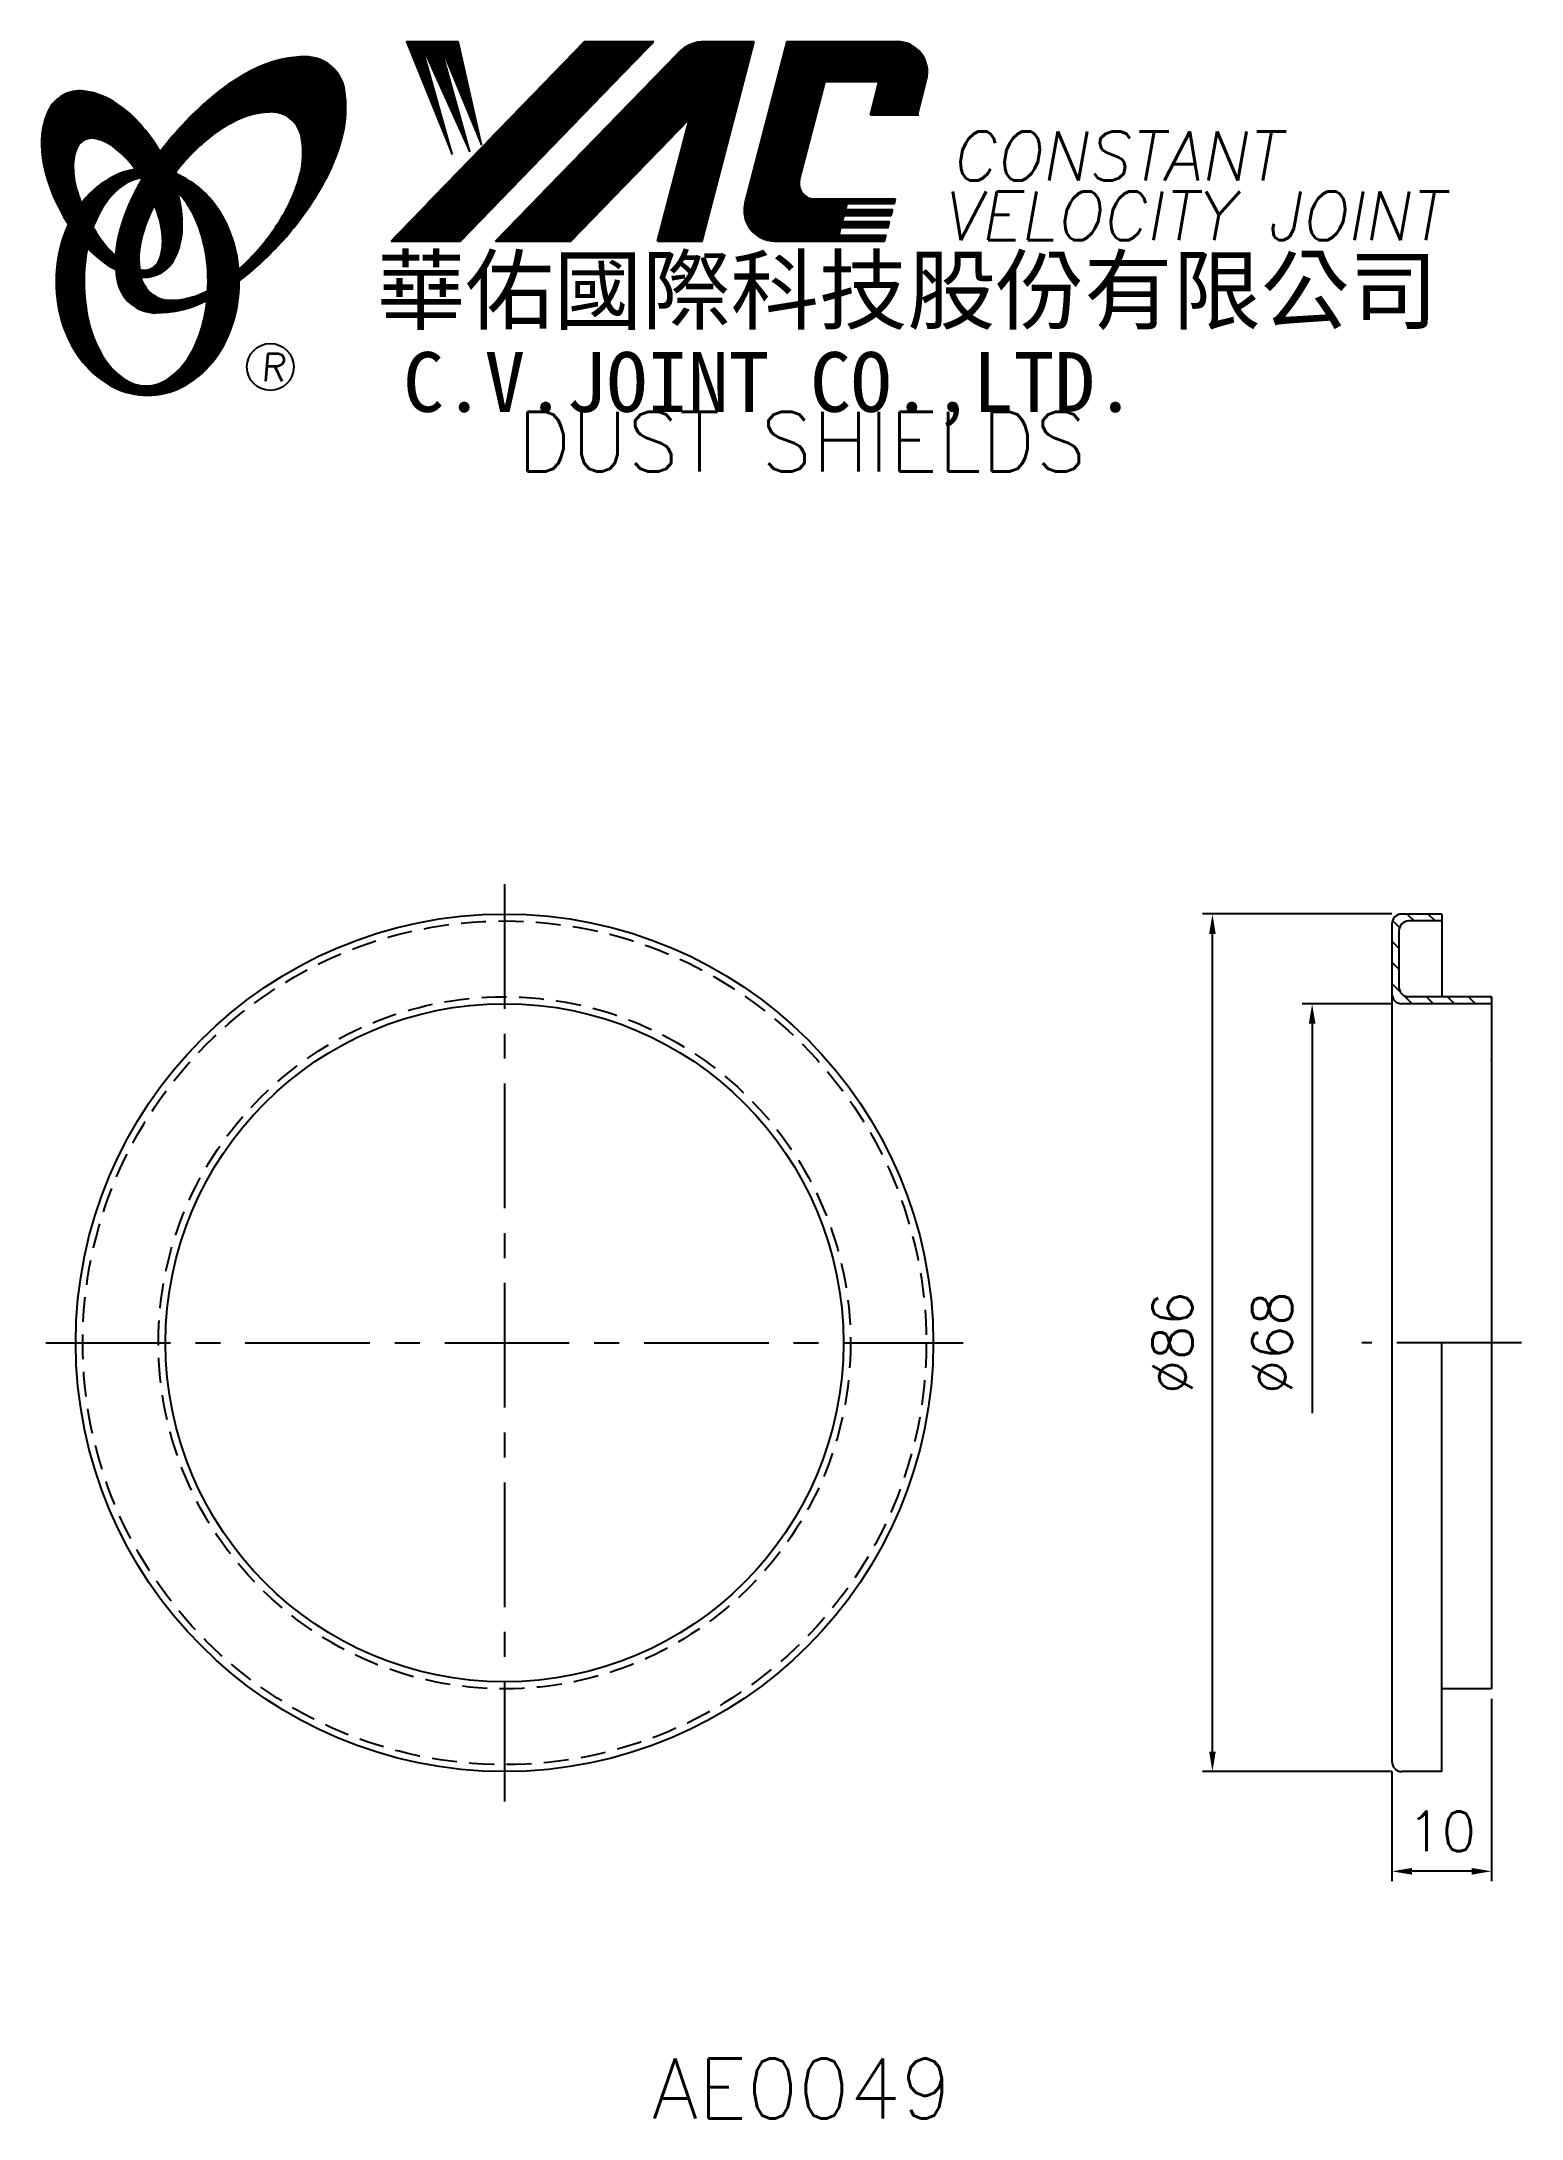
# Model space of a CAD drawing. Extents: x 91 to 239, y -1 to 207.
import ezdxf
from ezdxf.enums import TextEntityAlignment as Align

# ---------------------------------------------------------------- set-up
doc = ezdxf.new("R2010")
doc.units = 0
doc.header["$LTSCALE"] = 10
doc.header["$MEASUREMENT"] = 0
doc.linetypes.add('CENTER', pattern=[2, 1.25, -0.25, 0.25, -0.25])
doc.linetypes.add('HIDDEN', pattern=[0.375, 0.25, -0.125])
doc.layers.get('0').update_dxf_attribs({"linetype": 'CONTINUOUS'})
doc.layers.get('DEFPOINTS').update_dxf_attribs({"linetype": 'CONTINUOUS'})
doc.layers.add('4', color=4, linetype='CONTINUOUS')
doc.styles.add('CHINA', font='KAIU.TTF')
doc.styles.add('ITALICC', font='simplex.shx')
doc.dimstyles.new('STANDARD$0', dxfattribs={"dimtxt": 4, "dimasz": 2, "dimexe": 1, "dimexo": 1, "dimgap": 2, "dimtad": 1, "dimdec": 4, "dimzin": 10, "dimtxsty": 'ITALICC', "dimcen": 2, "dimclrd": 5, "dimclre": 5, "dimclrt": 18, "dimaunit": 1, "dimazin": 3, "dimtp": 0.1, "dimtfac": 0.7, "dimtdec": 4, "dimtmove": 0, "dimatfit": 3, "dimtolj": 1, "dimtzin": 10})
pattern_1 = [(45, (160.443097, -36.254811), (-0.00727476112, 0.00727476112), [])]
pattern_2 = [(45, (-8.147448, 0.049599), (-0.00883883476, 0.00883883476), [])]

# ---------------------------------------------------------------- blocks, each defined once
blk = doc.blocks.new('*D14')
at = {"color": 5, "linetype": 'BYBLOCK'}
for p, q in [((226.32, 110.99), (217.32, 110.99)), ((218.32, 108.99), (218.32, 69.94))]:
    blk.add_line(p, q, dxfattribs=at)
blk.add_solid([(217.99, 108.99), (218.65, 108.99), (218.32, 110.99)], dxfattribs=at)
at = {"layer": 'DEFPOINTS', "color": 0, "linetype": 'BYBLOCK'}
for p in [(218.32, 110.99), (227.32, 110.99), (226.32, 42.99)]:
    blk.add_point(p, dxfattribs=at)
at = {"color": 18, "linetype": 'BYBLOCK', "insert": (214.32, 76.99), "char_height": 4, "attachment_point": 5, "rotation": 90, "style": 'ITALICC'}
blk.add_mtext('\\A1;∅68', dxfattribs=at)
blk = doc.blocks.new('*D15')
at = {"color": 5, "linetype": 'BYBLOCK'}
for p, q in [((226.32, 119.99), (207.32, 119.99)), ((208.32, 35.99), (208.32, 117.99)), ((226.32, 33.99), (207.32, 33.99))]:
    blk.add_line(p, q, dxfattribs=at)
for points in [[(207.99, 117.99), (208.65, 117.99), (208.32, 119.99)], [(207.99, 35.99), (208.65, 35.99), (208.32, 33.99)]]:
    blk.add_solid(points, dxfattribs=at)
at = {"layer": 'DEFPOINTS', "color": 0, "linetype": 'BYBLOCK'}
for p in [(208.32, 119.99), (227.32, 119.99), (227.32, 33.99)]:
    blk.add_point(p, dxfattribs=at)
at = {"color": 18, "linetype": 'BYBLOCK', "insert": (204.32, 76.99), "char_height": 4, "attachment_point": 5, "rotation": 90, "style": 'ITALICC'}
blk.add_mtext('\\A1;∅86', dxfattribs=at)
blk = doc.blocks.new('*D16')
at = {"color": 5, "linetype": 'BYBLOCK'}
for p, q in [((236.32, 41.29), (236.32, 22.99)), ((226.32, 33.99), (226.32, 22.99)), ((234.32, 23.99), (228.32, 23.99))]:
    blk.add_line(p, q, dxfattribs=at)
for points in [[(228.32, 24.32), (228.32, 23.65), (226.32, 23.99)], [(234.32, 24.32), (234.32, 23.65), (236.32, 23.99)]]:
    blk.add_solid(points, dxfattribs=at)
at = {"layer": 'DEFPOINTS', "color": 0, "linetype": 'BYBLOCK'}
for p in [(236.32, 42.29), (226.32, 34.99), (226.32, 23.99)]:
    blk.add_point(p, dxfattribs=at)
at = {"color": 18, "linetype": 'BYBLOCK', "insert": (231.32, 27.99), "char_height": 4, "attachment_point": 5, "style": 'ITALICC'}
blk.add_mtext('\\A1;10', dxfattribs=at)

msp = doc.modelspace()

# ---------------------------------------------------------------- hatches: boundary and pattern name
at = {"layer": '4', "linetype": 'CONTINUOUS'}
h = msp.add_hatch(dxfattribs=at)
h.set_pattern_fill('ANSI31', color=5, scale=0.1, style=0)
h.set_pattern_definition(pattern_2)
h.paths.add_polyline_path([(152.31126, 207.48058), (145.35395, 207.48058), (125.93734, 187.47682), (132.89465, 187.47682)])
h.paths.add_polyline_path([(155.85815, 199.71501), (152.67777, 187.47682), (157.15876, 187.47682), (162.35719, 207.48058), (157.46047, 207.48058, 0.202785967), (154.72639, 206.32416), (136.43226, 187.47682), (143.97918, 187.47682)])
h.paths.add_polyline_path([(169.48525, 203.48216), (174.87897, 203.48216), (174.00996, 200.13815), (178.72678, 200.13815), (179.64349, 203.66571, 0.490800957), (176.69329, 207.48058), (165.65898, 207.48058), (161.45192, 191.29169, 0.490800957), (164.40212, 187.47682), (175.43644, 187.47682), (175.59089, 188.07113), (170.87407, 188.07113), (171.06743, 188.81522), (175.78425, 188.81522), (175.94281, 189.42536), (171.22599, 189.42536), (171.38723, 190.04583), (176.10405, 190.04583), (176.26024, 190.64682), (171.54342, 190.64682), (171.70022, 191.25019), (176.41704, 191.25019), (176.53377, 191.69939), (168.39402, 191.69939, -0.490800957), (166.91892, 193.60682)])
h = msp.add_hatch(dxfattribs=at)
h.set_pattern_fill('ANSI31', color=1, scale=0.1, style=0)
h.set_pattern_definition(pattern_2)
h.paths.add_polyline_path([(132.66932, 207.48058), (127.49199, 207.48058), (132.06276, 196.17684), (128.99682, 207.13482), (133.83156, 196.4125), (130.88355, 207.13482), (135.01077, 197.11947)])
h = msp.add_hatch(dxfattribs=at)
h.set_pattern_fill('ANSI31', color=5, scale=0.082305, style=0)
h.set_pattern_definition([(45, (-8.147448, 0.049599), (-0.00727476112, 0.00727476112), [])])
h.paths.add_polyline_path([(113.88802, 200.4181, -0.172879177), (115.8295, 199.75954, -0.172879177), (116.91679, 198.02149, -0.104527385), (116.94457, 194.69329, -0.065680101), (115.77504, 191.29134, -0.051823203), (113.33462, 187.44895, -0.044272532), (110.65965, 184.62261, -0.020203161), (110.71323, 183.4847, 0.006517006), (111.11778, 183.79677, 0.049863361), (115.67121, 188.20983, 0.049863361), (119.26085, 193.437, 0.063682799), (121.08189, 198.06434, 0.103597411), (121.27119, 202.64832, 0.177892575), (119.92258, 205.01859, 0.177892575), (117.36019, 205.95192, 0.103597411), (112.87239, 204.99888, 0.063682799), (108.61465, 202.4298, 0.049863361), (104.06122, 198.01674, 0.016070017), (102.79052, 196.41043, -0.007061632), (103.03781, 195.9734, -0.031648676), (103.99039, 193.93682, -0.008069351), (104.4223, 194.50113, -0.051823203), (107.60067, 197.75959, -0.065680101), (110.6426, 199.67994, -0.104527385)])
h.paths.add_polyline_path([(100.81235, 187.25679, -0.065680101), (101.98188, 190.65874, -0.006063428), (102.22582, 191.13376, 0.027613469), (101.49899, 192.72183, 0.017011252), (100.96557, 193.6568, 0.007829282), (100.47158, 192.78957, 0.063682799), (98.65054, 188.16223, 0.103597411), (98.46124, 183.57826, 0.177892575), (99.80985, 181.20798, 0.177892575), (102.37224, 180.27465, 0.103597411), (106.86004, 181.2277, 0.008811776), (107.48701, 181.51777, 0.013922709), (107.56433, 182.48758, -0.009086703), (107.11432, 182.27014, -0.104527385), (103.8689, 181.53198, -0.172879177), (101.92742, 182.19054, -0.172879177), (100.84013, 183.92859, -0.104527385)])
h = msp.add_hatch(dxfattribs=at)
h.set_pattern_fill('ANSI31', color=3, scale=0.082305, style=0)
h.set_pattern_definition(pattern_1)
h.paths.add_polyline_path([(98.09152, 201.46894, 0.106488277), (95.14964, 202.50751, 0.158297415), (93.05944, 202.11247, 0.158297415), (91.60011, 200.56478, 0.106488277), (90.8893, 197.52701, 0.071723199), (91.30734, 194.21406, 0.058080454), (92.85233, 190.39867, 0.058080454), (95.23337, 187.04088, 0.071723199), (97.79861, 184.90313, 0.020895977), (98.3388, 184.60114, -0.030777155), (98.32289, 185.97736, -0.042059526), (97.22653, 187.14012, -0.04691039), (95.60737, 189.62127, -0.04691039), (94.47909, 192.36075, -0.060581117), (94.07699, 194.62282, -0.10187153), (94.38861, 196.71102, -0.185892489), (95.1687, 197.60266, -0.185892489), (96.34534, 197.74078, -0.10187153), (98.24299, 196.81524, -0.060581117), (99.87982, 195.20297, -0.04691039), (101.49899, 192.72183, -0.04691039), (102.62727, 189.98234, -0.060581117), (103.02937, 187.72027, -0.10187153), (102.71775, 185.63207, -0.185892489), (101.93766, 184.74043, -0.185892489), (100.76102, 184.60231, -0.002013383), (100.72022, 184.61293, 0.021593804), (100.84013, 183.92859, 0.006477741), (100.85813, 183.85156, 0.14950097), (102.83069, 184.2596, 0.158297415), (104.29002, 185.80729, 0.106488277), (105.00084, 188.84505, 0.071723199), (104.58279, 192.15801, 0.058080454), (103.03781, 195.9734, 0.058080454), (100.65676, 199.33119, 0.071723199)])
h = msp.add_hatch(dxfattribs=at)
h.set_pattern_fill('ANSI31', color=1, scale=0.082305, style=0)
h.set_pattern_definition(pattern_1)
h.paths.add_polyline_path([(99.18514, 193.14549, -0.120168026), (100.87693, 193.79888, 0.016865385), (100.27717, 194.68162, 0.076648372), (98.12095, 193.9627, 0.104809576), (95.03649, 191.4496, 0.005838257), (94.86955, 191.2374, 0.028089978), (95.60737, 189.62127, 0.014237292), (96.0495, 188.83622, -0.045767751), (96.97468, 190.77306, -0.106890197)])
h.paths.add_polyline_path([(95.15377, 183.39087, -0.048711043), (95.48388, 186.77121, -0.007865741), (95.23337, 187.04088, -0.037695478), (93.5975, 189.15964, 0.03042545), (93.07217, 187.85566, 0.080710289), (92.34674, 183.39087, 0.080710289), (93.07217, 178.92608, 0.089265679), (95.03649, 175.33214, 0.104809576), (98.12095, 172.81904, 0.11926607), (101.53014, 171.9941, 0.11926607), (104.93933, 172.81904, 0.104809576), (108.02379, 175.33214, 0.089265679), (109.98811, 178.92608, 0.080710289), (110.71355, 183.39087, 0.080710289), (109.98811, 187.85566, 0.089265679), (108.02379, 191.4496, 0.104809576), (104.93933, 193.9627, 0.025513357), (104.2461, 194.27545, 0.004818181), (103.99039, 193.93682, -0.023722145), (104.53161, 192.34007, -0.065307489), (105.76679, 190.77306, -0.073950765), (107.07924, 187.57533, -0.060532391), (107.5877, 183.39087, -0.060532391), (107.07924, 179.20641, -0.073950765), (105.76679, 176.00868, -0.106890197), (103.55633, 173.63625, -0.153118262), (101.37073, 172.95088, -0.153118262), (99.18514, 173.63625, -0.106890197), (96.97468, 176.00868, -0.073950765), (95.66223, 179.20641, -0.060532391)])
h = msp.add_hatch(dxfattribs=at)
h.set_pattern_fill('ANSI31', color=5, scale=12, angle=90, style=0)
h.set_pattern_definition([(135, (-11.2592, 4.8219), (-1.06066, -1.06066), [])])
h.paths.add_polyline_path([(236.31982, 110.98649), (236.31982, 111.68649), (228.01982, 111.68649, -0.414213562), (227.01982, 112.68649), (227.01982, 118.28649, -0.414213562), (228.01982, 119.28649), (231.31982, 119.28649), (231.31982, 119.98649), (227.31982, 119.98649, 0.414213562), (226.31982, 118.98649), (226.31982, 111.98649, 0.414213562), (227.31982, 110.98649)])

# ---------------------------------------------------------------- linework, layer by layer
at = {"layer": '4', "color": 5, "linetype": 'CONTINUOUS'}
for p, q in [((125.93734, 187.47682), (145.35395, 207.48058)), ((132.89465, 187.47682), (152.31126, 207.48058)), ((136.43226, 187.47682), (154.72639, 206.32416)), ((145.35395, 207.48058), (152.31126, 207.48058)), ((157.15876, 187.47682), (162.35719, 207.48058)), ((157.46047, 207.48058), (162.35719, 207.48058)), ((161.45192, 191.29169), (165.65898, 207.48058)), ((165.65898, 207.48058), (176.69329, 207.48058)), ((166.91892, 193.60682), (169.48525, 203.48216)), ((169.48525, 203.48216), (174.87897, 203.48216)), ((174.00996, 200.13815), (174.87897, 203.48216)), ((178.72678, 200.13815), (179.64349, 203.66571)), ((174.00996, 200.13815), (178.87721, 200.13815)), ((143.97918, 187.47682), (155.85815, 199.71501)), ((152.67777, 187.47682), (155.85815, 199.71501)), ((168.39402, 191.69939), (176.53377, 191.69939)), ((176.41704, 191.25019), (176.53377, 191.69939)), ((171.22599, 189.42536), (171.38723, 190.04583)), ((171.38723, 190.04583), (176.10405, 190.04583)), ((171.54342, 190.64682), (171.70022, 191.25019)), ((171.54342, 190.64682), (176.26024, 190.64682)), ((171.70022, 191.25019), (176.41704, 191.25019)), ((176.10405, 190.04583), (176.26024, 190.64682)), ((125.93734, 187.47682), (132.89465, 187.47682)), ((136.43226, 187.47682), (143.97918, 187.47682)), ((152.67777, 187.47682), (157.15876, 187.47682)), ((164.40212, 187.47682), (175.43644, 187.47682)), ((170.87407, 188.07113), (171.06743, 188.81522)), ((170.87407, 188.07113), (175.59089, 188.07113)), ((171.06743, 188.81522), (175.78425, 188.81522)), ((171.22599, 189.42536), (175.94281, 189.42536)), ((175.43644, 187.47682), (175.59089, 188.07113)), ((175.78425, 188.81522), (175.94281, 189.42536))]:
    msp.add_line(p, q, dxfattribs=at)
at = {"layer": '4', "color": 1, "linetype": 'CONTINUOUS'}
for p, q in [((127.49199, 207.48058), (132.06276, 196.17684)), ((127.49199, 207.48058), (132.66932, 207.48058)), ((128.99682, 207.13482), (133.83156, 196.4125)), ((132.06276, 196.17684), (128.99682, 207.13482)), ((130.88355, 207.13482), (135.01077, 197.11947)), ((133.83156, 196.4125), (130.88355, 207.13482)), ((135.01077, 197.11947), (132.66932, 207.48058))]:
    msp.add_line(p, q, dxfattribs=at)
at = {"layer": '4', "color": 5, "linetype": 'CENTER'}
for p, q in [((137.31982, 122.98649), (137.31982, 30.98649)), ((91.31982, 76.98649), (183.31982, 76.98649)), ((239.31357, 76.98649), (223.31982, 76.98649))]:
    msp.add_line(p, q, dxfattribs=at)
at = {"layer": '4', "color": 7, "linetype": 'CONTINUOUS'}
for p, q in [((226.31982, 118.98649), (226.31982, 34.98649)), ((231.31982, 119.98649), (227.31982, 119.98649)), ((231.31982, 119.28649), (228.01982, 119.28649)), ((231.31982, 119.98649), (231.31982, 111.68649)), ((227.01982, 118.28649), (227.01982, 112.68649)), ((236.31982, 110.98649), (227.31982, 110.98649)), ((236.31982, 111.68649), (228.01982, 111.68649)), ((236.31982, 111.68649), (236.31982, 42.28649)), ((231.31982, 33.98649), (231.31982, 76.98649)), ((236.31982, 42.28649), (231.31982, 42.28649)), ((231.31982, 33.98649), (227.31982, 33.98649))]:
    msp.add_line(p, q, dxfattribs=at)
at = {"layer": '4', "color": 5, "linetype": 'CONTINUOUS'}
for points in [[(110.71323, 183.4847, 0.006517006), (111.11778, 183.79677, 0.049863361), (115.67121, 188.20983, 0.049863361), (119.26085, 193.437, 0.063682799), (121.08189, 198.06434, 0.103597411), (121.27119, 202.64832, 0.177892575), (119.92258, 205.01859, 0.177892575), (117.36019, 205.95192, 0.103597411), (112.87239, 204.99888, 0.063682799), (108.61465, 202.4298, 0.049863361), (104.06122, 198.01674, 0.016070017), (102.79052, 196.41043)], [(110.65965, 184.62261, 0.044272532), (113.33462, 187.44895, 0.051823203), (115.77504, 191.29134, 0.065680101), (116.94457, 194.69329, 0.104527385), (116.91679, 198.02149, 0.172879177), (115.8295, 199.75954, 0.172879177), (113.88802, 200.4181, 0.104527385), (110.6426, 199.67994, 0.065680101), (107.60067, 197.75959, 0.051823203), (104.4223, 194.50113, 0.008069351), (103.99039, 193.93682)], [(100.96557, 193.6568, 0.007829282), (100.47158, 192.78957, 0.063682799), (98.65054, 188.16223, 0.103597411), (98.46124, 183.57826, 0.177892575), (99.80985, 181.20798, 0.177892575), (102.37224, 180.27465, 0.103597411), (106.86004, 181.2277, 0.008811776), (107.48701, 181.51777, 0.008811776)], [(102.22582, 191.13376, 0.006063428), (101.98188, 190.65874, 0.065680101), (100.81235, 187.25679, 0.104527385), (100.84013, 183.92859, 0.172879177), (101.92742, 182.19054, 0.172879177), (103.8689, 181.53198, 0.104527385), (107.11432, 182.27014, 0.009086703), (107.56433, 182.48758, 0.009086703)]]:
    msp.add_lwpolyline(points, format="xyb", dxfattribs=at)
at = {"layer": '4', "color": 3, "linetype": 'CONTINUOUS'}
for points in [[(100.85813, 183.85156, 0.14950097), (102.83069, 184.2596, 0.158297415), (104.29002, 185.80729, 0.106488277), (105.00084, 188.84505, 0.071723199), (104.58279, 192.15801, 0.058080454), (103.03781, 195.9734, 0.058080454), (100.65676, 199.33119, 0.071723199), (98.09152, 201.46894, 0.106488277), (95.14964, 202.50751, 0.158297415), (93.05944, 202.11247, 0.158297415), (91.60011, 200.56478, 0.106488277), (90.8893, 197.52701, 0.071723199), (91.30734, 194.21406, 0.058080454), (92.85233, 190.39867, 0.058080454), (95.23337, 187.04088, 0.071723199), (97.79861, 184.90313, 0.020895977), (98.3388, 184.60114, 0.020895977)], [(100.72022, 184.61293, 0.002013383), (100.76102, 184.60231, 0.185892489), (101.93766, 184.74043, 0.185892489), (102.71775, 185.63207, 0.10187153), (103.02937, 187.72027, 0.060581117), (102.62727, 189.98234, 0.04691039), (101.49899, 192.72183, 0.04691039), (99.87982, 195.20297, 0.060581117), (98.24299, 196.81524, 0.10187153), (96.34534, 197.74078, 0.185892489), (95.1687, 197.60266, 0.185892489), (94.38861, 196.71102, 0.10187153), (94.07699, 194.62282, 0.060581117), (94.47909, 192.36075, 0.04691039), (95.60737, 189.62127, 0.04691039), (97.22653, 187.14012, 0.042059526), (98.32289, 185.97736, 0.042059526)]]:
    msp.add_lwpolyline(points, format="xyb", dxfattribs=at)
at = {"layer": '4', "color": 1, "linetype": 'CONTINUOUS'}
for points in [[(93.5975, 189.15964, 0.03042545), (93.07217, 187.85566, 0.080710289), (92.34674, 183.39087, 0.080710289), (93.07217, 178.92608, 0.089265679), (95.03649, 175.33214, 0.104809576), (98.12095, 172.81904, 0.11926607), (101.53014, 171.9941, 0.11926607), (104.93933, 172.81904, 0.104809576), (108.02379, 175.33214, 0.089265679), (109.98811, 178.92608, 0.080710289), (110.71355, 183.39087, 0.080710289), (109.98811, 187.85566, 0.089265679), (108.02379, 191.4496, 0.104809576), (104.93933, 193.9627, 0.025513357), (104.2461, 194.27545, 0.025513357)], [(100.27717, 194.68162, 0.076648372), (98.12095, 193.9627, 0.104809576), (95.03649, 191.4496, 0.005838257), (94.86955, 191.2374, 0.005838257)], [(100.87693, 193.79888, 0.120168026), (99.18514, 193.14549, 0.106890197), (96.97468, 190.77306, 0.045767751), (96.0495, 188.83622, 0.045767751)], [(95.48388, 186.77121, 0.048711043), (95.15377, 183.39087, 0.060532391), (95.66223, 179.20641, 0.073950765), (96.97468, 176.00868, 0.106890197), (99.18514, 173.63625, 0.153118262), (101.37073, 172.95088, 0.153118262), (103.55633, 173.63625, 0.106890197), (105.76679, 176.00868, 0.073950765), (107.07924, 179.20641, 0.060532391), (107.5877, 183.39087, 0.060532391), (107.07924, 187.57533, 0.073950765), (105.76679, 190.77306, 0.065307489), (104.53161, 192.34007)]]:
    msp.add_lwpolyline(points, format="xyb", dxfattribs=at)
at = {"layer": '4', "color": 5, "linetype": 'CONTINUOUS'}
msp.add_circle((113.83438, 174.84515), 2.35282, dxfattribs=at)
at = {"layer": '4', "color": 7, "linetype": 'CONTINUOUS'}
for radius in [43, 34]:
    msp.add_circle((137.31982, 76.98649), radius, dxfattribs=at)
at = {"layer": '4', "color": 5, "linetype": 'HIDDEN'}
for radius in [42.3, 34.7]:
    msp.add_circle((137.31982, 76.98649), radius, dxfattribs=at)
at = {"layer": '4', "color": 5, "linetype": 'CONTINUOUS'}
for centre, radius, start, end in [((157.46047, 203.67034), 3.81024, 90, 135.8533387), ((176.69329, 204.43239), 3.04819, 345.4326059, 90), ((168.39402, 193.22348), 1.5241, 165.4326059, 270), ((164.40212, 190.52501), 3.04819, 165.4326059, 270)]:
    msp.add_arc(centre, radius, start, end, dxfattribs=at)
at = {"layer": '4', "color": 7, "linetype": 'CONTINUOUS'}
for centre, start, end in [((227.31982, 118.98649), 90, 180), ((228.01982, 118.28649), 90, 180), ((228.01982, 112.68649), 180, 270), ((227.31982, 111.98649), 180, 270), ((227.31982, 34.98649), 180, 270)]:
    msp.add_arc(centre, 1, start, end, dxfattribs=at)
for p in [(236.31982, 110.98649), (236.31982, 105.33649)]:
    msp.add_point(p, dxfattribs=at)

# ---------------------------------------------------------------- texts
at = {"layer": '4', "color": 5, "linetype": 'CONTINUOUS', "style": 'ITALICC'}
for s, height, oblique, p in [('CONSTANT', 4.9, 10, (182.08616, 193.54729)), ('VELOCITY JOINT', 4.9, 10, (181.20793, 187.55191)), ('R', 2.75625, 5, (112.87569, 173.43555))]:
    msp.add_text(s, height=height, dxfattribs=dict(at, oblique=oblique)).set_placement(p)
at = {"layer": '4', "color": 7, "linetype": 'CONTINUOUS', "style": 'CHINA'}
for s, height, p in [('華佑國際科技股份有限公司', 6.5, (124.52399, 179.28697)), ('C.V.JOINT CO.,LTD.', 6, (127.15262, 170.34076))]:
    msp.add_text(s, height=height, dxfattribs=at).set_placement(p)
at = {"layer": '4', "color": 18, "linetype": 'CONTINUOUS', "style": 'ITALICC'}
for s, p in [('DUST SHIELDS', (167.15535, 164.34794)), ('AE0049', (167.15535, -0.79946))]:
    msp.add_text(s, height=6, dxfattribs=at).set_placement(p, align=Align.CENTER)

# ---------------------------------------------------------------- dimensions: what is measured, and where the dimension line sits
at = {"layer": '4', "color": 7, "linetype": 'CONTINUOUS'}
dim = msp.add_linear_dim(base=(208.31978, 119.98649), p1=(227.31982, 33.98649), p2=(227.31982, 119.98649), angle=90, text='%%C86', dimstyle='STANDARD$0', dxfattribs=at)
dim.commit()
dim.dimension.update_dxf_attribs({"geometry": '*D15', "text_midpoint": (204.31978, 76.98649)})
dim = msp.add_linear_dim(base=(218.3198, 110.98649), p1=(226.31982, 42.98649), p2=(227.31982, 110.98649), angle=90, text='%%C68', dimstyle='STANDARD$0', override={"dimcen": -2, "dimse1": 1, "dimsd1": 1}, dxfattribs=at)
dim.commit()
dim.dimension.update_dxf_attribs({"geometry": '*D14', "text_midpoint": (214.3198, 76.98649)})
dim = msp.add_linear_dim(base=(226.31982, 23.98651), p1=(236.31982, 42.28649), p2=(226.31982, 34.98649), text='10', dimstyle='STANDARD$0', dxfattribs=at)
dim.commit()
dim.dimension.update_dxf_attribs({"geometry": '*D16', "text_midpoint": (231.31982, 27.98651)})

doc.saveas('drawing.dxf')
